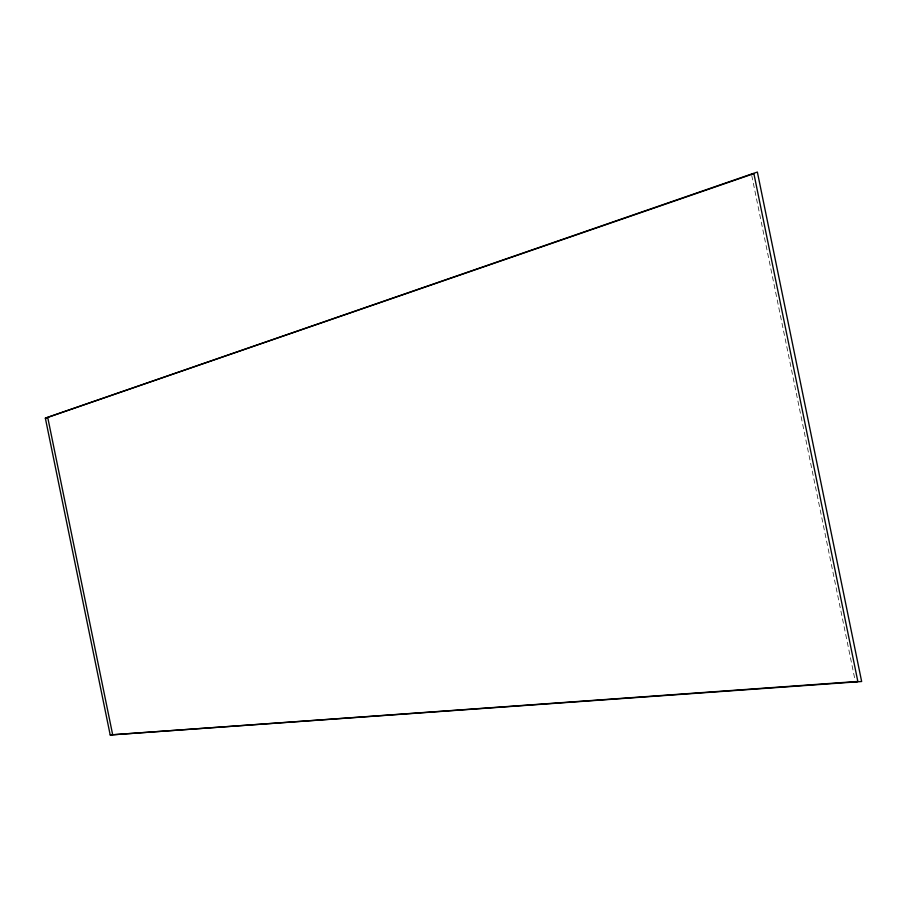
<?xml version="1.0" encoding="UTF-8"?>
<svg xmlns="http://www.w3.org/2000/svg" width="907" height="907" viewBox="0 0 907 907"><rect width="100%" height="100%" fill="white"/><g stroke="black" fill="none" stroke-linecap="round" stroke-linejoin="round"><path stroke-width="0.68" stroke-dasharray="4.54 3.4" d="M751.733 175.47L855.131 680.556"/><path stroke-width="1.36" d="M45.35 418.161L757.368 172.047L861.65 681.508L110.201 734.953L45.35 418.161L753.876 173.588L857.841 681.452L855.414 681.951M751.449 174.087L753.876 173.588M110.201 734.953L857.841 681.452M47.776 417.673L112.615 734.466"/></g></svg>
